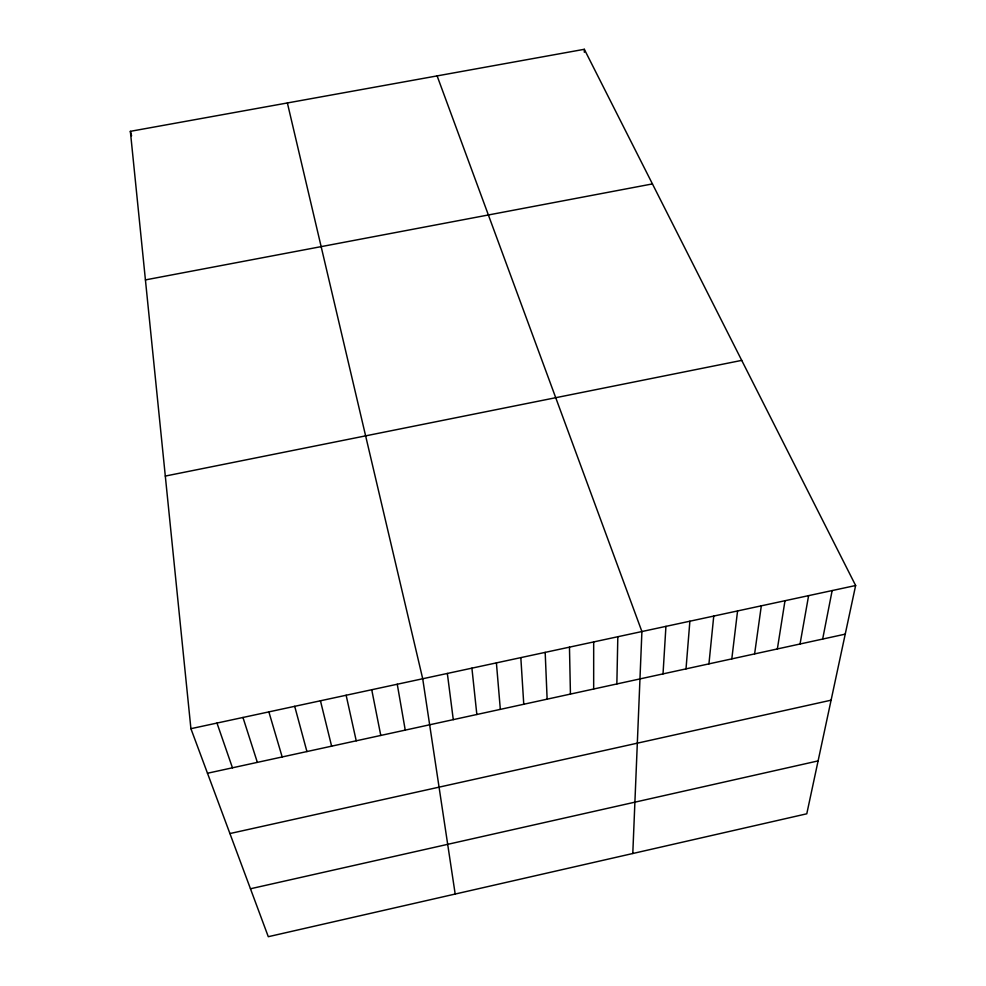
<?xml version="1.0" encoding="UTF-8"?>
<svg xmlns="http://www.w3.org/2000/svg" width="986" height="986" viewBox="0 0 986 986"><rect width="100%" height="100%" fill="white"/><g stroke="black" fill="none" stroke-linecap="round" stroke-linejoin="round"><path stroke-width="1.48" d="M593.671 689.017L593.683 641.923M616.854 683.964L617.828 636.722M632.79 853.506L641.911 631.545L437.118 75.897M663.023 673.894L665.932 626.369M686.01 668.878L689.88 621.217M708.934 663.874L713.753 616.065M731.809 658.882L737.565 610.938M754.61 653.915L761.315 605.823M777.362 648.948L784.992 600.72M800.04 644.006L808.606 595.643M822.669 639.064L832.147 590.565M855.638 585.511L806.782 813.795L268.291 936.7L190.914 728.679L130.362 131.335L584.316 49.3L855.638 585.511L190.914 728.679M250.469 888.768L818.109 760.896M229.923 833.552L831.099 700.183M207.491 773.246L845.224 634.146M165.303 476.065L741.718 360.383M145.423 279.901L652.436 183.914M216.982 723.058L232.462 767.811M242.963 717.463L257.358 762.375M268.87 711.892L282.181 756.965M130.362 131.335L131.582 135.76M294.703 706.321L306.929 751.566M320.45 700.775L331.616 746.18M287.382 102.963L422.711 678.75L455.187 894.043M346.135 695.241L356.229 740.806M371.734 689.732L380.781 735.457M397.259 684.235L405.246 730.121M447.348 673.45L453.277 719.644M471.912 668.151L476.842 714.505M496.402 662.875L500.333 709.378M520.83 657.625L523.763 704.263M545.184 652.375L547.131 699.173M569.464 647.149L570.438 694.082M584.316 49.3L584.341 52.307"/></g></svg>
